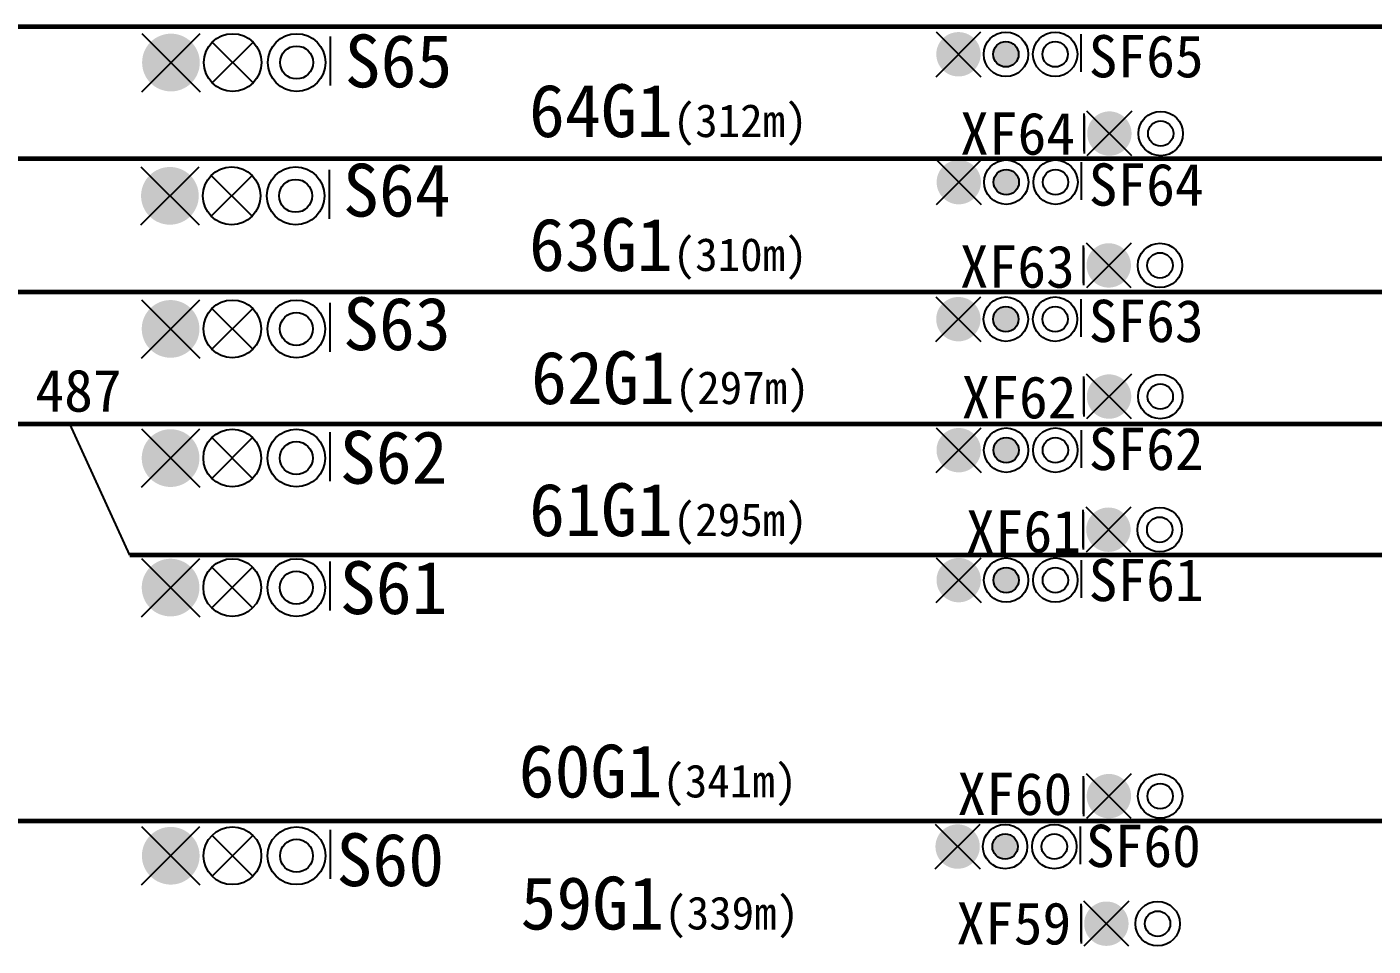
# Model space of a CAD drawing. Header units: millimetres. Extents: x -17381 to -15684, y 1883 to 2345.
# Drawn here: x -17190.28 to -17164.81, y 2058.63 to 2076.03 of the extents above; entities that cross this region are included whole.
import ezdxf

# ---------------------------------------------------------------- set-up
doc = ezdxf.new("R2010")
doc.units = ezdxf.units.MM
doc.styles.add('宋体', font='')
doc.styles.get('宋体').set_extended_font_data('SimSun')

msp = doc.modelspace()

# ---------------------------------------------------------------- hatches: boundary and pattern name
at = {"lineweight": -3}
h = msp.add_hatch(color=1, dxfattribs=at)
h.paths.add_polyline_path([(-17187.171, 2075.74, -0.198912), (-17187.011, 2075.354, -0.198912), (-17187.171, 2074.967), (-17187.557, 2075.354)])
h.paths.add_polyline_path([(-17187.171, 2075.74), (-17187.557, 2075.354), (-17187.944, 2075.74, -0.414214)])
h.paths.add_polyline_path([(-17187.944, 2075.74), (-17187.557, 2075.354), (-17187.944, 2074.967, -0.198912), (-17188.103, 2075.354, -0.198912)])
h.paths.add_polyline_path([(-17187.944, 2074.967), (-17187.557, 2075.354), (-17187.171, 2074.967, -0.414214)])
h = msp.add_hatch(color=1, dxfattribs=at)
h.paths.add_polyline_path([(-17187.171, 2074.967, 0.198912), (-17187.011, 2075.354, 0.198912), (-17187.171, 2075.74), (-17187.557, 2075.354)])
h.paths.add_polyline_path([(-17187.171, 2074.967), (-17187.557, 2075.354), (-17187.944, 2074.967, 0.414214)])
h.paths.add_polyline_path([(-17187.944, 2074.967), (-17187.557, 2075.354), (-17187.944, 2075.74, 0.198912), (-17188.103, 2075.354, 0.198912)])
h.paths.add_polyline_path([(-17187.944, 2075.74), (-17187.557, 2075.354), (-17187.171, 2075.74, 0.414214)])
h = msp.add_hatch(color=1, dxfattribs=at)
h.paths.add_polyline_path([(-17172.355, 2075.807, -0.198912), (-17172.232, 2075.51, -0.198912), (-17172.355, 2075.213), (-17172.652, 2075.51)])
h.paths.add_polyline_path([(-17172.355, 2075.807), (-17172.652, 2075.51), (-17172.949, 2075.807, -0.414214)])
h.paths.add_polyline_path([(-17172.949, 2075.807), (-17172.652, 2075.51), (-17172.949, 2075.213, -0.198912), (-17173.072, 2075.51, -0.198912)])
h.paths.add_polyline_path([(-17172.949, 2075.213), (-17172.652, 2075.51), (-17172.355, 2075.213, -0.414214)])
h = msp.add_hatch(color=1, dxfattribs=at)
h.paths.add_polyline_path([(-17172.355, 2075.213, 0.198912), (-17172.232, 2075.51, 0.198912), (-17172.355, 2075.807), (-17172.652, 2075.51)])
h.paths.add_polyline_path([(-17172.355, 2075.213), (-17172.652, 2075.51), (-17172.949, 2075.213, 0.414214)])
h.paths.add_polyline_path([(-17172.949, 2075.213), (-17172.652, 2075.51), (-17172.949, 2075.807, 0.198912), (-17173.072, 2075.51, 0.198912)])
h.paths.add_polyline_path([(-17172.949, 2075.807), (-17172.652, 2075.51), (-17172.355, 2075.807, 0.414214)])
for points in [[(-17171.994, 2075.51, 1), (-17171.514, 2075.51, 1)], [(-17171.988, 2073.089, 1), (-17171.508, 2073.089, 1)], [(-17171.996, 2070.495, 1), (-17171.516, 2070.495, 1)], [(-17171.99, 2068.015, 1), (-17171.51, 2068.015, 1)], [(-17171.99, 2065.555, 1), (-17171.51, 2065.555, 1)], [(-17172.01, 2060.511, 1), (-17171.53, 2060.511, 1)]]:
    msp.add_hatch(color=0, dxfattribs=at).paths.add_polyline_path(points)
h = msp.add_hatch(color=1, dxfattribs=at)
h.paths.add_polyline_path([(-17170.092, 2074.306, 0.198912), (-17170.216, 2074.009, 0.198912), (-17170.092, 2073.712), (-17169.796, 2074.009)])
h.paths.add_polyline_path([(-17170.092, 2074.306), (-17169.796, 2074.009), (-17169.499, 2074.306, 0.414214)])
h.paths.add_polyline_path([(-17169.499, 2074.306), (-17169.796, 2074.009), (-17169.499, 2073.712, 0.198912), (-17169.376, 2074.009, 0.198912)])
h.paths.add_polyline_path([(-17169.499, 2073.712), (-17169.796, 2074.009), (-17170.092, 2073.712, 0.414214)])
h = msp.add_hatch(color=1, dxfattribs=at)
h.paths.add_polyline_path([(-17170.092, 2073.712, -0.198912), (-17170.216, 2074.009, -0.198912), (-17170.092, 2074.306), (-17169.796, 2074.009)])
h.paths.add_polyline_path([(-17170.092, 2073.712), (-17169.796, 2074.009), (-17169.499, 2073.712, -0.414214)])
h.paths.add_polyline_path([(-17169.499, 2073.712), (-17169.796, 2074.009), (-17169.499, 2074.306, -0.198912), (-17169.376, 2074.009, -0.198912)])
h.paths.add_polyline_path([(-17169.499, 2074.306), (-17169.796, 2074.009), (-17170.092, 2074.306, -0.414214)])
h = msp.add_hatch(color=1, dxfattribs=at)
h.paths.add_polyline_path([(-17172.349, 2073.386, -0.198912), (-17172.226, 2073.089, -0.198912), (-17172.349, 2072.792), (-17172.646, 2073.089)])
h.paths.add_polyline_path([(-17172.349, 2073.386), (-17172.646, 2073.089), (-17172.943, 2073.386, -0.414214)])
h.paths.add_polyline_path([(-17172.943, 2073.386), (-17172.646, 2073.089), (-17172.943, 2072.792, -0.198912), (-17173.066, 2073.089, -0.198912)])
h.paths.add_polyline_path([(-17172.943, 2072.792), (-17172.646, 2073.089), (-17172.349, 2072.792, -0.414214)])
h = msp.add_hatch(color=1, dxfattribs=at)
h.paths.add_polyline_path([(-17172.349, 2072.792, 0.198912), (-17172.226, 2073.089, 0.198912), (-17172.349, 2073.386), (-17172.646, 2073.089)])
h.paths.add_polyline_path([(-17172.349, 2072.792), (-17172.646, 2073.089), (-17172.943, 2072.792, 0.414214)])
h.paths.add_polyline_path([(-17172.943, 2072.792), (-17172.646, 2073.089), (-17172.943, 2073.386, 0.198912), (-17173.066, 2073.089, 0.198912)])
h.paths.add_polyline_path([(-17172.943, 2073.386), (-17172.646, 2073.089), (-17172.349, 2073.386, 0.414214)])
h = msp.add_hatch(color=1, dxfattribs=at)
h.paths.add_polyline_path([(-17187.19, 2073.216, -0.198912), (-17187.031, 2072.83, -0.198912), (-17187.19, 2072.444), (-17187.577, 2072.83)])
h.paths.add_polyline_path([(-17187.19, 2073.216), (-17187.577, 2072.83), (-17187.963, 2073.216, -0.414214)])
h.paths.add_polyline_path([(-17187.963, 2073.216), (-17187.577, 2072.83), (-17187.963, 2072.444, -0.198912), (-17188.123, 2072.83, -0.198912)])
h.paths.add_polyline_path([(-17187.963, 2072.444), (-17187.577, 2072.83), (-17187.19, 2072.444, -0.414214)])
h = msp.add_hatch(color=1, dxfattribs=at)
h.paths.add_polyline_path([(-17187.19, 2072.444, 0.198912), (-17187.031, 2072.83, 0.198912), (-17187.19, 2073.216), (-17187.577, 2072.83)])
h.paths.add_polyline_path([(-17187.19, 2072.444), (-17187.577, 2072.83), (-17187.963, 2072.444, 0.414214)])
h.paths.add_polyline_path([(-17187.963, 2072.444), (-17187.577, 2072.83), (-17187.963, 2073.216, 0.198912), (-17188.123, 2072.83, 0.198912)])
h.paths.add_polyline_path([(-17187.963, 2073.216), (-17187.577, 2072.83), (-17187.19, 2073.216, 0.414214)])
h = msp.add_hatch(color=1, dxfattribs=at)
h.paths.add_polyline_path([(-17170.105, 2071.81, 0.198912), (-17170.228, 2071.513, 0.198912), (-17170.105, 2071.216), (-17169.808, 2071.513)])
h.paths.add_polyline_path([(-17170.105, 2071.81), (-17169.808, 2071.513), (-17169.511, 2071.81, 0.414214)])
h.paths.add_polyline_path([(-17169.511, 2071.81), (-17169.808, 2071.513), (-17169.511, 2071.216, 0.198912), (-17169.388, 2071.513, 0.198912)])
h.paths.add_polyline_path([(-17169.511, 2071.216), (-17169.808, 2071.513), (-17170.105, 2071.216, 0.414214)])
h = msp.add_hatch(color=1, dxfattribs=at)
h.paths.add_polyline_path([(-17170.105, 2071.216, -0.198912), (-17170.228, 2071.513, -0.198912), (-17170.105, 2071.81), (-17169.808, 2071.513)])
h.paths.add_polyline_path([(-17170.105, 2071.216), (-17169.808, 2071.513), (-17169.511, 2071.216, -0.414214)])
h.paths.add_polyline_path([(-17169.511, 2071.216), (-17169.808, 2071.513), (-17169.511, 2071.81, -0.198912), (-17169.388, 2071.513, -0.198912)])
h.paths.add_polyline_path([(-17169.511, 2071.81), (-17169.808, 2071.513), (-17170.105, 2071.81, -0.414214)])
h = msp.add_hatch(color=1, dxfattribs=at)
h.paths.add_polyline_path([(-17187.178, 2070.697, -0.198912), (-17187.018, 2070.311, -0.198912), (-17187.178, 2069.925), (-17187.564, 2070.311)])
h.paths.add_polyline_path([(-17187.178, 2070.697), (-17187.564, 2070.311), (-17187.95, 2070.697, -0.414214)])
h.paths.add_polyline_path([(-17187.95, 2070.697), (-17187.564, 2070.311), (-17187.95, 2069.925, -0.198912), (-17188.11, 2070.311, -0.198912)])
h.paths.add_polyline_path([(-17187.95, 2069.925), (-17187.564, 2070.311), (-17187.178, 2069.925, -0.414214)])
h = msp.add_hatch(color=1, dxfattribs=at)
h.paths.add_polyline_path([(-17187.178, 2069.925, 0.198912), (-17187.018, 2070.311, 0.198912), (-17187.178, 2070.697), (-17187.564, 2070.311)])
h.paths.add_polyline_path([(-17187.178, 2069.925), (-17187.564, 2070.311), (-17187.95, 2069.925, 0.414214)])
h.paths.add_polyline_path([(-17187.95, 2069.925), (-17187.564, 2070.311), (-17187.95, 2070.697, 0.198912), (-17188.11, 2070.311, 0.198912)])
h.paths.add_polyline_path([(-17187.95, 2070.697), (-17187.564, 2070.311), (-17187.178, 2070.697, 0.414214)])
h = msp.add_hatch(color=1, dxfattribs=at)
h.paths.add_polyline_path([(-17172.357, 2070.792, -0.198912), (-17172.234, 2070.495, -0.198912), (-17172.357, 2070.198), (-17172.654, 2070.495)])
h.paths.add_polyline_path([(-17172.357, 2070.792), (-17172.654, 2070.495), (-17172.951, 2070.792, -0.414214)])
h.paths.add_polyline_path([(-17172.951, 2070.792), (-17172.654, 2070.495), (-17172.951, 2070.198, -0.198912), (-17173.074, 2070.495, -0.198912)])
h.paths.add_polyline_path([(-17172.951, 2070.198), (-17172.654, 2070.495), (-17172.357, 2070.198, -0.414214)])
h = msp.add_hatch(color=1, dxfattribs=at)
h.paths.add_polyline_path([(-17172.357, 2070.198, 0.198912), (-17172.234, 2070.495, 0.198912), (-17172.357, 2070.792), (-17172.654, 2070.495)])
h.paths.add_polyline_path([(-17172.357, 2070.198), (-17172.654, 2070.495), (-17172.951, 2070.198, 0.414214)])
h.paths.add_polyline_path([(-17172.951, 2070.198), (-17172.654, 2070.495), (-17172.951, 2070.792, 0.198912), (-17173.074, 2070.495, 0.198912)])
h.paths.add_polyline_path([(-17172.951, 2070.792), (-17172.654, 2070.495), (-17172.357, 2070.792, 0.414214)])
h = msp.add_hatch(color=1, dxfattribs=at)
h.paths.add_polyline_path([(-17170.099, 2069.327, 0.198912), (-17170.222, 2069.03, 0.198912), (-17170.099, 2068.733), (-17169.802, 2069.03)])
h.paths.add_polyline_path([(-17170.099, 2069.327), (-17169.802, 2069.03), (-17169.505, 2069.327, 0.414214)])
h.paths.add_polyline_path([(-17169.505, 2069.327), (-17169.802, 2069.03), (-17169.505, 2068.733, 0.198912), (-17169.382, 2069.03, 0.198912)])
h.paths.add_polyline_path([(-17169.505, 2068.733), (-17169.802, 2069.03), (-17170.099, 2068.733, 0.414214)])
h = msp.add_hatch(color=1, dxfattribs=at)
h.paths.add_polyline_path([(-17170.099, 2068.733, -0.198912), (-17170.222, 2069.03, -0.198912), (-17170.099, 2069.327), (-17169.802, 2069.03)])
h.paths.add_polyline_path([(-17170.099, 2068.733), (-17169.802, 2069.03), (-17169.505, 2068.733, -0.414214)])
h.paths.add_polyline_path([(-17169.505, 2068.733), (-17169.802, 2069.03), (-17169.505, 2069.327, -0.198912), (-17169.382, 2069.03, -0.198912)])
h.paths.add_polyline_path([(-17169.505, 2069.327), (-17169.802, 2069.03), (-17170.099, 2069.327, -0.414214)])
h = msp.add_hatch(color=1, dxfattribs=at)
h.paths.add_polyline_path([(-17187.178, 2068.252, -0.198912), (-17187.018, 2067.866, -0.198912), (-17187.178, 2067.479), (-17187.564, 2067.866)])
h.paths.add_polyline_path([(-17187.178, 2068.252), (-17187.564, 2067.866), (-17187.951, 2068.252, -0.414214)])
h.paths.add_polyline_path([(-17187.951, 2068.252), (-17187.564, 2067.866), (-17187.951, 2067.479, -0.198912), (-17188.11, 2067.866, -0.198912)])
h.paths.add_polyline_path([(-17187.951, 2067.479), (-17187.564, 2067.866), (-17187.178, 2067.479, -0.414214)])
h = msp.add_hatch(color=1, dxfattribs=at)
h.paths.add_polyline_path([(-17187.178, 2067.479, 0.198912), (-17187.018, 2067.866, 0.198912), (-17187.178, 2068.252), (-17187.564, 2067.866)])
h.paths.add_polyline_path([(-17187.178, 2067.479), (-17187.564, 2067.866), (-17187.951, 2067.479, 0.414214)])
h.paths.add_polyline_path([(-17187.951, 2067.479), (-17187.564, 2067.866), (-17187.951, 2068.252, 0.198912), (-17188.11, 2067.866, 0.198912)])
h.paths.add_polyline_path([(-17187.951, 2068.252), (-17187.564, 2067.866), (-17187.178, 2068.252, 0.414214)])
h = msp.add_hatch(color=1, dxfattribs=at)
h.paths.add_polyline_path([(-17172.351, 2068.312, -0.198912), (-17172.228, 2068.015, -0.198912), (-17172.351, 2067.718), (-17172.648, 2068.015)])
h.paths.add_polyline_path([(-17172.351, 2068.312), (-17172.648, 2068.015), (-17172.945, 2068.312, -0.414214)])
h.paths.add_polyline_path([(-17172.945, 2068.312), (-17172.648, 2068.015), (-17172.945, 2067.718, -0.198912), (-17173.068, 2068.015, -0.198912)])
h.paths.add_polyline_path([(-17172.945, 2067.718), (-17172.648, 2068.015), (-17172.351, 2067.718, -0.414214)])
h = msp.add_hatch(color=1, dxfattribs=at)
h.paths.add_polyline_path([(-17172.351, 2067.718, 0.198912), (-17172.228, 2068.015, 0.198912), (-17172.351, 2068.312), (-17172.648, 2068.015)])
h.paths.add_polyline_path([(-17172.351, 2067.718), (-17172.648, 2068.015), (-17172.945, 2067.718, 0.414214)])
h.paths.add_polyline_path([(-17172.945, 2067.718), (-17172.648, 2068.015), (-17172.945, 2068.312, 0.198912), (-17173.068, 2068.015, 0.198912)])
h.paths.add_polyline_path([(-17172.945, 2068.312), (-17172.648, 2068.015), (-17172.351, 2068.312, 0.414214)])
h = msp.add_hatch(color=1, dxfattribs=at)
h.paths.add_polyline_path([(-17170.111, 2066.807, 0.198912), (-17170.234, 2066.51, 0.198912), (-17170.111, 2066.213), (-17169.814, 2066.51)])
h.paths.add_polyline_path([(-17170.111, 2066.807), (-17169.814, 2066.51), (-17169.517, 2066.807, 0.414214)])
h.paths.add_polyline_path([(-17169.517, 2066.807), (-17169.814, 2066.51), (-17169.517, 2066.213, 0.198912), (-17169.394, 2066.51, 0.198912)])
h.paths.add_polyline_path([(-17169.517, 2066.213), (-17169.814, 2066.51), (-17170.111, 2066.213, 0.414214)])
h = msp.add_hatch(color=1, dxfattribs=at)
h.paths.add_polyline_path([(-17170.111, 2066.213, -0.198912), (-17170.234, 2066.51, -0.198912), (-17170.111, 2066.807), (-17169.814, 2066.51)])
h.paths.add_polyline_path([(-17170.111, 2066.213), (-17169.814, 2066.51), (-17169.517, 2066.213, -0.414214)])
h.paths.add_polyline_path([(-17169.517, 2066.213), (-17169.814, 2066.51), (-17169.517, 2066.807, -0.198912), (-17169.394, 2066.51, -0.198912)])
h.paths.add_polyline_path([(-17169.517, 2066.807), (-17169.814, 2066.51), (-17170.111, 2066.807, -0.414214)])
h = msp.add_hatch(color=1, dxfattribs=at)
h.paths.add_polyline_path([(-17187.178, 2065.8, -0.198912), (-17187.018, 2065.414, -0.198912), (-17187.178, 2065.028), (-17187.564, 2065.414)])
h.paths.add_polyline_path([(-17187.178, 2065.8), (-17187.564, 2065.414), (-17187.95, 2065.8, -0.414214)])
h.paths.add_polyline_path([(-17187.95, 2065.8), (-17187.564, 2065.414), (-17187.95, 2065.028, -0.198912), (-17188.11, 2065.414, -0.198912)])
h.paths.add_polyline_path([(-17187.95, 2065.028), (-17187.564, 2065.414), (-17187.178, 2065.028, -0.414214)])
h = msp.add_hatch(color=1, dxfattribs=at)
h.paths.add_polyline_path([(-17187.178, 2065.028, 0.198912), (-17187.018, 2065.414, 0.198912), (-17187.178, 2065.8), (-17187.564, 2065.414)])
h.paths.add_polyline_path([(-17187.178, 2065.028), (-17187.564, 2065.414), (-17187.95, 2065.028, 0.414214)])
h.paths.add_polyline_path([(-17187.95, 2065.028), (-17187.564, 2065.414), (-17187.95, 2065.8, 0.198912), (-17188.11, 2065.414, 0.198912)])
h.paths.add_polyline_path([(-17187.95, 2065.8), (-17187.564, 2065.414), (-17187.178, 2065.8, 0.414214)])
h = msp.add_hatch(color=1, dxfattribs=at)
h.paths.add_polyline_path([(-17172.351, 2065.852, -0.198912), (-17172.228, 2065.555, -0.198912), (-17172.351, 2065.258), (-17172.648, 2065.555)])
h.paths.add_polyline_path([(-17172.351, 2065.852), (-17172.648, 2065.555), (-17172.945, 2065.852, -0.414214)])
h.paths.add_polyline_path([(-17172.945, 2065.852), (-17172.648, 2065.555), (-17172.945, 2065.258, -0.198912), (-17173.068, 2065.555, -0.198912)])
h.paths.add_polyline_path([(-17172.945, 2065.258), (-17172.648, 2065.555), (-17172.351, 2065.258, -0.414214)])
h = msp.add_hatch(color=1, dxfattribs=at)
h.paths.add_polyline_path([(-17172.351, 2065.258, 0.198912), (-17172.228, 2065.555, 0.198912), (-17172.351, 2065.852), (-17172.648, 2065.555)])
h.paths.add_polyline_path([(-17172.351, 2065.258), (-17172.648, 2065.555), (-17172.945, 2065.258, 0.414214)])
h.paths.add_polyline_path([(-17172.945, 2065.258), (-17172.648, 2065.555), (-17172.945, 2065.852, 0.198912), (-17173.068, 2065.555, 0.198912)])
h.paths.add_polyline_path([(-17172.945, 2065.852), (-17172.648, 2065.555), (-17172.351, 2065.852, 0.414214)])
h = msp.add_hatch(color=1, dxfattribs=at)
h.paths.add_polyline_path([(-17170.102, 2061.763, 0.198912), (-17170.225, 2061.466, 0.198912), (-17170.102, 2061.169), (-17169.805, 2061.466)])
h.paths.add_polyline_path([(-17170.102, 2061.763), (-17169.805, 2061.466), (-17169.508, 2061.763, 0.414214)])
h.paths.add_polyline_path([(-17169.508, 2061.763), (-17169.805, 2061.466), (-17169.508, 2061.169, 0.198912), (-17169.385, 2061.466, 0.198912)])
h.paths.add_polyline_path([(-17169.508, 2061.169), (-17169.805, 2061.466), (-17170.102, 2061.169, 0.414214)])
h = msp.add_hatch(color=1, dxfattribs=at)
h.paths.add_polyline_path([(-17170.102, 2061.169, -0.198912), (-17170.225, 2061.466, -0.198912), (-17170.102, 2061.763), (-17169.805, 2061.466)])
h.paths.add_polyline_path([(-17170.102, 2061.169), (-17169.805, 2061.466), (-17169.508, 2061.169, -0.414214)])
h.paths.add_polyline_path([(-17169.508, 2061.169), (-17169.805, 2061.466), (-17169.508, 2061.763, -0.198912), (-17169.385, 2061.466, -0.198912)])
h.paths.add_polyline_path([(-17169.508, 2061.763), (-17169.805, 2061.466), (-17170.102, 2061.763, -0.414214)])
h = msp.add_hatch(color=1, dxfattribs=at)
h.paths.add_polyline_path([(-17172.371, 2060.808, -0.198912), (-17172.248, 2060.511, -0.198912), (-17172.371, 2060.214), (-17172.668, 2060.511)])
h.paths.add_polyline_path([(-17172.371, 2060.808), (-17172.668, 2060.511), (-17172.965, 2060.808, -0.414214)])
h.paths.add_polyline_path([(-17172.965, 2060.808), (-17172.668, 2060.511), (-17172.965, 2060.214, -0.198912), (-17173.088, 2060.511, -0.198912)])
h.paths.add_polyline_path([(-17172.965, 2060.214), (-17172.668, 2060.511), (-17172.371, 2060.214, -0.414214)])
h = msp.add_hatch(color=1, dxfattribs=at)
h.paths.add_polyline_path([(-17172.371, 2060.214, 0.198912), (-17172.248, 2060.511, 0.198912), (-17172.371, 2060.808), (-17172.668, 2060.511)])
h.paths.add_polyline_path([(-17172.371, 2060.214), (-17172.668, 2060.511), (-17172.965, 2060.214, 0.414214)])
h.paths.add_polyline_path([(-17172.965, 2060.214), (-17172.668, 2060.511), (-17172.965, 2060.808, 0.198912), (-17173.088, 2060.511, 0.198912)])
h.paths.add_polyline_path([(-17172.965, 2060.808), (-17172.668, 2060.511), (-17172.371, 2060.808, 0.414214)])
h = msp.add_hatch(color=1, dxfattribs=at)
h.paths.add_polyline_path([(-17187.175, 2060.723, -0.198912), (-17187.015, 2060.337, -0.198912), (-17187.175, 2059.951), (-17187.561, 2060.337)])
h.paths.add_polyline_path([(-17187.175, 2060.723), (-17187.561, 2060.337), (-17187.947, 2060.723, -0.414214)])
h.paths.add_polyline_path([(-17187.947, 2060.723), (-17187.561, 2060.337), (-17187.947, 2059.951, -0.198912), (-17188.107, 2060.337, -0.198912)])
h.paths.add_polyline_path([(-17187.947, 2059.951), (-17187.561, 2060.337), (-17187.175, 2059.951, -0.414214)])
h = msp.add_hatch(color=1, dxfattribs=at)
h.paths.add_polyline_path([(-17187.175, 2059.951, 0.198912), (-17187.015, 2060.337, 0.198912), (-17187.175, 2060.723), (-17187.561, 2060.337)])
h.paths.add_polyline_path([(-17187.175, 2059.951), (-17187.561, 2060.337), (-17187.947, 2059.951, 0.414214)])
h.paths.add_polyline_path([(-17187.947, 2059.951), (-17187.561, 2060.337), (-17187.947, 2060.723, 0.198912), (-17188.107, 2060.337, 0.198912)])
h.paths.add_polyline_path([(-17187.947, 2060.723), (-17187.561, 2060.337), (-17187.175, 2060.723, 0.414214)])
h = msp.add_hatch(color=1, dxfattribs=at)
h.paths.add_polyline_path([(-17170.15, 2059.348, 0.198912), (-17170.273, 2059.051, 0.198912), (-17170.15, 2058.754), (-17169.853, 2059.051)])
h.paths.add_polyline_path([(-17170.15, 2059.348), (-17169.853, 2059.051), (-17169.556, 2059.348, 0.414214)])
h.paths.add_polyline_path([(-17169.556, 2059.348), (-17169.853, 2059.051), (-17169.556, 2058.754, 0.198912), (-17169.433, 2059.051, 0.198912)])
h.paths.add_polyline_path([(-17169.556, 2058.754), (-17169.853, 2059.051), (-17170.15, 2058.754, 0.414214)])
h = msp.add_hatch(color=1, dxfattribs=at)
h.paths.add_polyline_path([(-17170.15, 2058.754, -0.198912), (-17170.273, 2059.051, -0.198912), (-17170.15, 2059.348), (-17169.853, 2059.051)])
h.paths.add_polyline_path([(-17170.15, 2058.754), (-17169.853, 2059.051), (-17169.556, 2058.754, -0.414214)])
h.paths.add_polyline_path([(-17169.556, 2058.754), (-17169.853, 2059.051), (-17169.556, 2059.348, -0.198912), (-17169.433, 2059.051, -0.198912)])
h.paths.add_polyline_path([(-17169.556, 2059.348), (-17169.853, 2059.051), (-17170.15, 2059.348, -0.414214)])

# ---------------------------------------------------------------- linework, layer by layer
at = {"color": 6, "lineweight": 60}
for p, q in [((-17146.756, 2076.028), (-17193.414, 2076.028)), ((-17191.794, 2073.538), (-17139.511, 2073.538)), ((-17190.643, 2071.011), (-17141.885, 2071.011)), ((-17197.988, 2068.513), (-17137.626, 2068.513)), ((-17145.247, 2066.028), (-17188.334, 2066.028)), ((-17139.574, 2060.99), (-17202.566, 2060.99))]:
    msp.add_line(p, q, dxfattribs=at)
at = {"lineweight": -3}
for p, q in [((-17173.077, 2075.086), (-17172.228, 2075.934)), ((-17173.077, 2075.934), (-17172.228, 2075.086)), ((-17173.077, 2075.934), (-17172.228, 2075.086)), ((-17173.077, 2075.086), (-17172.228, 2075.934)), ((-17188.109, 2074.802), (-17187.006, 2075.905)), ((-17188.109, 2075.905), (-17187.006, 2074.802)), ((-17188.109, 2075.905), (-17187.006, 2074.802)), ((-17188.109, 2074.802), (-17187.006, 2075.905)), ((-17186.004, 2074.967), (-17186.776, 2075.74)), ((-17186.776, 2074.967), (-17186.004, 2075.74)), ((-17184.535, 2074.919), (-17184.535, 2075.844)), ((-17170.327, 2075.176), (-17170.327, 2075.888)), ((-17169.371, 2073.585), (-17170.22, 2074.434)), ((-17169.371, 2074.434), (-17170.22, 2073.585)), ((-17169.371, 2074.434), (-17170.22, 2073.585)), ((-17169.371, 2073.585), (-17170.22, 2074.434)), ((-17170.275, 2073.675), (-17170.275, 2074.387)), ((-17170.275, 2074.344), (-17170.275, 2073.632)), ((-17173.07, 2072.665), (-17172.222, 2073.514)), ((-17173.07, 2073.514), (-17172.222, 2072.665)), ((-17173.07, 2073.514), (-17172.222, 2072.665)), ((-17173.07, 2072.665), (-17172.222, 2073.514)), ((-17170.321, 2072.755), (-17170.321, 2073.467)), ((-17188.128, 2072.278), (-17187.025, 2073.381)), ((-17188.128, 2073.381), (-17187.025, 2072.278)), ((-17188.128, 2073.381), (-17187.025, 2072.278)), ((-17188.128, 2072.278), (-17187.025, 2073.381)), ((-17186.023, 2072.444), (-17186.795, 2073.216)), ((-17186.795, 2072.444), (-17186.023, 2073.216)), ((-17184.554, 2072.395), (-17184.554, 2073.32)), ((-17170.287, 2071.179), (-17170.287, 2071.89)), ((-17169.384, 2071.089), (-17170.232, 2071.937)), ((-17169.384, 2071.937), (-17170.232, 2071.089)), ((-17169.384, 2071.937), (-17170.232, 2071.089)), ((-17169.384, 2071.089), (-17170.232, 2071.937)), ((-17170.287, 2071.847), (-17170.287, 2071.136)), ((-17188.115, 2069.76), (-17187.012, 2070.863)), ((-17188.115, 2070.863), (-17187.012, 2069.76)), ((-17188.115, 2070.863), (-17187.012, 2069.76)), ((-17188.115, 2069.76), (-17187.012, 2070.863)), ((-17173.078, 2070.071), (-17172.229, 2070.919)), ((-17173.078, 2070.919), (-17172.229, 2070.071)), ((-17173.078, 2070.919), (-17172.229, 2070.071)), ((-17173.078, 2070.071), (-17172.229, 2070.919)), ((-17170.329, 2070.161), (-17170.329, 2070.873)), ((-17186.01, 2069.925), (-17186.783, 2070.697)), ((-17186.783, 2069.925), (-17186.01, 2070.697)), ((-17184.542, 2069.877), (-17184.542, 2070.802)), ((-17170.282, 2068.696), (-17170.282, 2069.407)), ((-17170.282, 2069.364), (-17170.282, 2068.652)), ((-17169.378, 2068.606), (-17170.226, 2069.454)), ((-17169.378, 2069.454), (-17170.226, 2068.606)), ((-17169.378, 2069.454), (-17170.226, 2068.606)), ((-17169.378, 2068.606), (-17170.226, 2069.454)), ((-17188.116, 2067.314), (-17187.013, 2068.417)), ((-17188.116, 2068.417), (-17187.013, 2067.314)), ((-17188.116, 2068.417), (-17187.013, 2067.314)), ((-17188.116, 2067.314), (-17187.013, 2068.417)), ((-17184.542, 2067.431), (-17184.542, 2068.356)), ((-17173.072, 2067.591), (-17172.224, 2068.439)), ((-17173.072, 2068.439), (-17172.224, 2067.591)), ((-17173.072, 2068.439), (-17172.224, 2067.591)), ((-17173.072, 2067.591), (-17172.224, 2068.439)), ((-17170.323, 2067.681), (-17170.323, 2068.393)), ((-17186.011, 2067.479), (-17186.783, 2068.252)), ((-17186.783, 2067.479), (-17186.011, 2068.252)), ((-17170.293, 2066.175), (-17170.293, 2066.887)), ((-17170.293, 2066.844), (-17170.293, 2066.132)), ((-17169.389, 2066.085), (-17170.238, 2066.934)), ((-17169.389, 2066.934), (-17170.238, 2066.085)), ((-17169.389, 2066.934), (-17170.238, 2066.085)), ((-17169.389, 2066.085), (-17170.238, 2066.934)), ((-17188.116, 2064.863), (-17187.013, 2065.966)), ((-17188.116, 2065.966), (-17187.013, 2064.863)), ((-17188.116, 2065.966), (-17187.013, 2064.863)), ((-17188.116, 2064.863), (-17187.013, 2065.966)), ((-17186.011, 2065.028), (-17186.783, 2065.8)), ((-17186.783, 2065.028), (-17186.011, 2065.8)), ((-17184.542, 2064.979), (-17184.542, 2065.905)), ((-17173.072, 2065.131), (-17172.224, 2065.979)), ((-17173.072, 2065.979), (-17172.224, 2065.131)), ((-17173.072, 2065.979), (-17172.224, 2065.131)), ((-17173.072, 2065.131), (-17172.224, 2065.979)), ((-17170.323, 2065.221), (-17170.323, 2065.932)), ((-17170.285, 2061.132), (-17170.285, 2061.843)), ((-17170.285, 2061.8), (-17170.285, 2061.088)), ((-17169.381, 2061.042), (-17170.23, 2061.89)), ((-17169.381, 2061.89), (-17170.23, 2061.042)), ((-17169.381, 2061.89), (-17170.23, 2061.042)), ((-17169.381, 2061.042), (-17170.23, 2061.89)), ((-17173.093, 2060.087), (-17172.244, 2060.935)), ((-17173.093, 2060.935), (-17172.244, 2060.087)), ((-17173.093, 2060.935), (-17172.244, 2060.087)), ((-17173.093, 2060.087), (-17172.244, 2060.935)), ((-17188.112, 2059.785), (-17187.009, 2060.888)), ((-17188.112, 2060.888), (-17187.009, 2059.785)), ((-17188.112, 2060.888), (-17187.009, 2059.785)), ((-17188.112, 2059.785), (-17187.009, 2060.888)), ((-17186.007, 2059.951), (-17186.779, 2060.723)), ((-17186.779, 2059.951), (-17186.007, 2060.723)), ((-17184.538, 2059.902), (-17184.538, 2060.827)), ((-17170.343, 2060.177), (-17170.343, 2060.889)), ((-17170.332, 2058.717), (-17170.332, 2059.429)), ((-17170.332, 2059.386), (-17170.332, 2058.674)), ((-17169.429, 2058.627), (-17170.277, 2059.476)), ((-17169.429, 2059.476), (-17170.277, 2058.627)), ((-17169.429, 2059.476), (-17170.277, 2058.627)), ((-17169.429, 2058.627), (-17170.277, 2059.476))]:
    msp.add_line(p, q, dxfattribs=at)
at = {"color": 124, "lineweight": -3}
for p, q in [((-17172.652, 2075.51), (-17172.652, 2075.51)), ((-17172.652, 2075.51), (-17172.652, 2075.51)), ((-17187.557, 2075.354), (-17187.557, 2075.354)), ((-17187.557, 2075.354), (-17187.557, 2075.354)), ((-17169.796, 2074.009), (-17169.796, 2074.009)), ((-17169.796, 2074.009), (-17169.796, 2074.009)), ((-17172.646, 2073.089), (-17172.646, 2073.089)), ((-17172.646, 2073.089), (-17172.646, 2073.089)), ((-17187.577, 2072.83), (-17187.577, 2072.83)), ((-17187.577, 2072.83), (-17187.577, 2072.83)), ((-17169.808, 2071.513), (-17169.808, 2071.513)), ((-17169.808, 2071.513), (-17169.808, 2071.513)), ((-17172.654, 2070.495), (-17172.654, 2070.495)), ((-17172.654, 2070.495), (-17172.654, 2070.495)), ((-17187.564, 2070.311), (-17187.564, 2070.311)), ((-17187.564, 2070.311), (-17187.564, 2070.311)), ((-17169.802, 2069.03), (-17169.802, 2069.03)), ((-17169.802, 2069.03), (-17169.802, 2069.03)), ((-17187.564, 2067.866), (-17187.564, 2067.866)), ((-17187.564, 2067.866), (-17187.564, 2067.866)), ((-17172.648, 2068.015), (-17172.648, 2068.015)), ((-17172.648, 2068.015), (-17172.648, 2068.015)), ((-17169.814, 2066.51), (-17169.814, 2066.51)), ((-17169.814, 2066.51), (-17169.814, 2066.51)), ((-17172.648, 2065.555), (-17172.648, 2065.555)), ((-17172.648, 2065.555), (-17172.648, 2065.555)), ((-17187.564, 2065.414), (-17187.564, 2065.414)), ((-17187.564, 2065.414), (-17187.564, 2065.414)), ((-17169.805, 2061.466), (-17169.805, 2061.466)), ((-17169.805, 2061.466), (-17169.805, 2061.466)), ((-17172.668, 2060.511), (-17172.668, 2060.511)), ((-17172.668, 2060.511), (-17172.668, 2060.511)), ((-17187.561, 2060.337), (-17187.561, 2060.337)), ((-17187.561, 2060.337), (-17187.561, 2060.337)), ((-17169.853, 2059.051), (-17169.853, 2059.051)), ((-17169.853, 2059.051), (-17169.853, 2059.051))]:
    msp.add_line(p, q, dxfattribs=at)
at = {"color": 6, "lineweight": -3}
msp.add_line((-17188.334, 2066.028), (-17189.47, 2068.513), dxfattribs=at)
at = {"lineweight": -3}
for centre, radius in [((-17186.39, 2075.354), 0.546), ((-17185.178, 2075.354), 0.546), ((-17171.754, 2075.51), 0.42), ((-17171.754, 2075.51), 0.24), ((-17170.822, 2075.51), 0.42), ((-17170.822, 2075.51), 0.24), ((-17185.178, 2075.354), 0.312), ((-17168.825, 2074.009), 0.42), ((-17168.825, 2074.009), 0.42), ((-17168.825, 2074.009), 0.24), ((-17168.825, 2074.009), 0.24), ((-17171.748, 2073.089), 0.42), ((-17170.815, 2073.089), 0.42), ((-17186.409, 2072.83), 0.546), ((-17185.197, 2072.83), 0.546), ((-17185.197, 2072.83), 0.312), ((-17171.748, 2073.089), 0.24), ((-17170.815, 2073.089), 0.24), ((-17168.838, 2071.513), 0.42), ((-17168.838, 2071.513), 0.42), ((-17168.838, 2071.513), 0.24), ((-17168.838, 2071.513), 0.24), ((-17186.396, 2070.311), 0.546), ((-17185.184, 2070.311), 0.546), ((-17171.756, 2070.495), 0.42), ((-17170.823, 2070.495), 0.42), ((-17185.184, 2070.311), 0.312), ((-17171.756, 2070.495), 0.24), ((-17170.823, 2070.495), 0.24), ((-17168.832, 2069.03), 0.42), ((-17168.832, 2069.03), 0.42), ((-17168.832, 2069.03), 0.24), ((-17168.832, 2069.03), 0.24), ((-17186.397, 2067.866), 0.546), ((-17185.185, 2067.866), 0.546), ((-17171.75, 2068.015), 0.42), ((-17170.818, 2068.015), 0.42), ((-17185.185, 2067.866), 0.312), ((-17171.75, 2068.015), 0.24), ((-17170.818, 2068.015), 0.24), ((-17168.844, 2066.51), 0.42), ((-17168.844, 2066.51), 0.42), ((-17168.844, 2066.51), 0.24), ((-17168.844, 2066.51), 0.24), ((-17186.397, 2065.414), 0.546), ((-17185.185, 2065.414), 0.546), ((-17171.75, 2065.555), 0.42), ((-17171.75, 2065.555), 0.24), ((-17170.818, 2065.555), 0.42), ((-17170.818, 2065.555), 0.24), ((-17185.185, 2065.414), 0.312), ((-17168.835, 2061.466), 0.42), ((-17168.835, 2061.466), 0.42), ((-17168.835, 2061.466), 0.24), ((-17168.835, 2061.466), 0.24), ((-17171.77, 2060.511), 0.42), ((-17170.838, 2060.511), 0.42), ((-17186.393, 2060.337), 0.546), ((-17185.181, 2060.337), 0.546), ((-17185.181, 2060.337), 0.312), ((-17171.77, 2060.511), 0.24), ((-17170.838, 2060.511), 0.24), ((-17168.883, 2059.051), 0.42), ((-17168.883, 2059.051), 0.42), ((-17168.883, 2059.051), 0.24), ((-17168.883, 2059.051), 0.24)]:
    msp.add_circle(centre, radius, dxfattribs=at)

# ---------------------------------------------------------------- texts
at = {"color": 124, "lineweight": -3, "attachment_point": 1, "style": '宋体'}
for s, insert, char_height, width in [('{\\C256;S65}', (-17184.27, 2075.884), 1, 1.49222), ('{\\C256;SF65}', (-17170.188, 2075.873), 0.8, 1.49222), ('{\\C256;64G1\\H0.625x;(312m)}', (-17180.781, 2074.942), 1, 3.62344), ('{\\C256;XF64}', (-17172.622, 2074.409), 0.8, 0.12876), ('{\\C256;S64}', (-17184.301, 2073.438), 1, 1.49222), ('{\\C256;SF64}', (-17170.188, 2073.444), 0.8, 1.49222), ('{\\C256;63G1\\H0.625x;(310m)}', (-17180.781, 2072.407), 1, 3.62344), ('{\\C256;XF63}', (-17172.627, 2071.891), 0.8, 0.12876), ('{\\C256;S63}', (-17184.301, 2070.909), 1, 1.49222), ('{\\C256;SF63}', (-17170.188, 2070.862), 0.8, 1.49222), ('{\\C256;62G1\\H0.625x;(297m)}', (-17180.743, 2069.887), 1, 3.62344), ('{\\C256;487}', (-17190.122, 2069.544), 0.8, 1.12624), ('{\\C256;XF62}', (-17172.595, 2069.417), 0.8, 0.12876), ('{\\C256;S62}', (-17184.362, 2068.38), 1, 1.49222), ('{\\C256;SF62}', (-17170.188, 2068.439), 0.8, 1.49222), ('{\\C256;61G1\\H0.625x;(295m)}', (-17180.779, 2067.388), 1, 3.62344), ('{\\C256;XF61}', (-17172.51, 2066.877), 0.8, 0.12876), ('{\\C256;S61}', (-17184.362, 2065.912), 1, 1.49222), ('{\\C256;SF61}', (-17170.188, 2065.957), 0.8, 1.49222), ('{\\C256;60G1\\H0.625x;(341m)}', (-17180.977, 2062.44), 1, 3.62344), ('{\\C256;XF60}', (-17172.675, 2061.909), 0.8, 0.12876), ('{\\C256;SF60}', (-17170.241, 2060.924), 0.8, 1.49222), ('{\\C256;S60}', (-17184.427, 2060.762), 1, 1.49222), ('{\\C256;59G1\\H0.625x;(339m)}', (-17180.942, 2059.941), 1, 3.62344), ('{\\C256;XF59}', (-17172.695, 2059.458), 0.8, 0.12876)]:
    msp.add_mtext(s, dxfattribs=dict(at, insert=insert, char_height=char_height, width=width))

doc.saveas('drawing.dxf')
